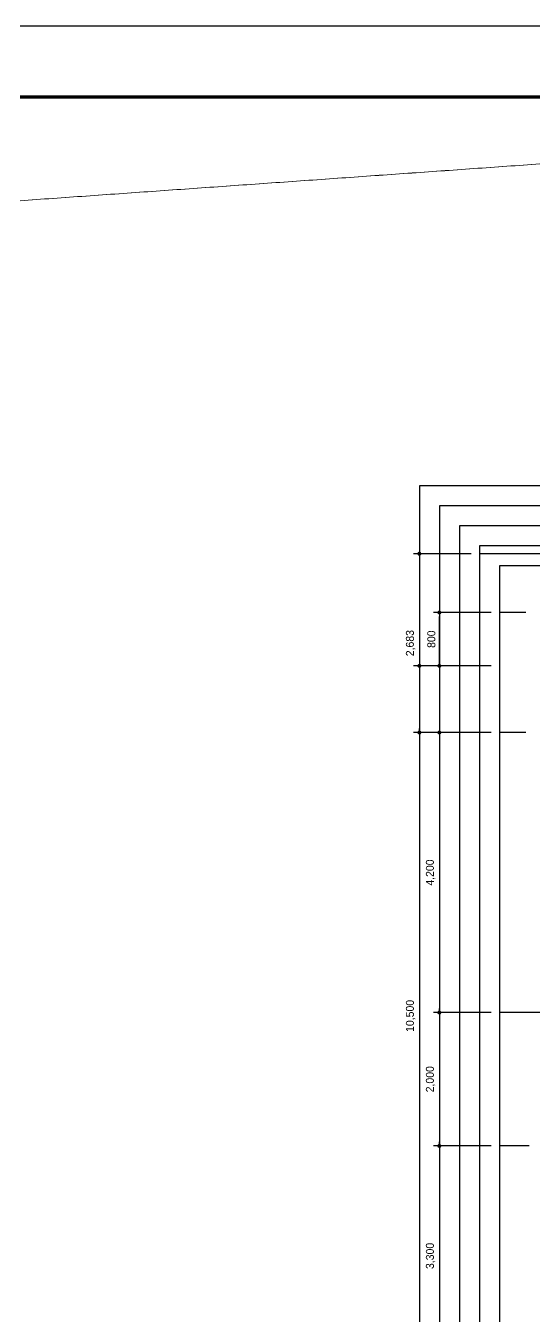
# Model space of a CAD drawing. Header units: millimetres. Extents: x -224448 to 1592092, y -164641 to 319001.
# Drawn here: x 274993 to 282626, y 86008 to 105362 of the extents above; entities that cross this region are included whole.
import ezdxf

# ---------------------------------------------------------------- set-up
doc = ezdxf.new("R2010")
doc.units = ezdxf.units.MM
doc.linetypes.add('CEN', pattern=[62, 60, -1, 0, -1])
doc.linetypes.add('CENTER2', pattern=[1.125, 0.75, -0.125, 0.125, -0.125])
doc.layers.get('Defpoints').update_dxf_attribs({"color": 35})
for name, color, linetype in [('ARREA', 1, 'Continuous'), ('DIM', 3, 'Continuous'), ('I_FORMAT', 7, 'Continuous'), ('I_HAT', 8, 'Continuous')]:
    doc.layers.add(name, color=color, linetype=linetype)
doc.layers.add('I_CEN', color=1, linetype='CEN', lineweight=13)
doc.styles.add('IABU-글꼴스타일', font='')
doc.styles.get('IABU-글꼴스타일').set_extended_font_data('HY울릉도L')
doc.dimstyles.new('IABC-100 (SUB)', dxfattribs={"dimscale": 60, "dimtxt": 2, "dimasz": 1, "dimexe": 1.5, "dimexo": 2, "dimgap": 1, "dimtad": 1, "dimdec": 0, "dimdsep": 46, "dimlunit": 6, "dimtxsty": 'IABU-글꼴스타일', "dimblk": '1234_Dot', "dimcen": 1, "dimclrd": 4, "dimclre": 4, "dimclrt": 7, "dimadec": 0, "dimazin": 0, "dimtfac": 1, "dimtdec": 0, "dimtix": 1, "dimtmove": 2, "dimatfit": 3, "dimldrblk": '1234_Dot', "dimfxl": 2, "dimtolj": 1, "dimtzin": 0, "dimarcsym": 0})

# ---------------------------------------------------------------- blocks, each defined once
blk = doc.blocks.new('1234_Dot')
at = {"color": 0, "linetype": 'ByBlock', "lineweight": -2}
blk.add_line((-0.5, 0), (-1, 0), dxfattribs=at)
at = {"color": 0, "linetype": 'ByBlock', "const_width": 0.5}
blk.add_lwpolyline([(-0.25, 0, 1), (0.25, 0, 1)], format="xyb", close=True, dxfattribs=at)
blk = doc.blocks.new('*D127')
at = {"layer": 'Defpoints', "color": 0, "ltscale": 50, "transparency": 16777216}
for p in [(281802, 97444), (280902, 94762), (282102, 94762)]:
    blk.add_point(p, dxfattribs=at)
at = {"layer": 'DIM', "color": 4, "lineweight": -2, "ltscale": 50, "transparency": 16777216}
for p, q in [((281682, 97444), (280812, 97444)), ((280902, 97384), (280902, 94822)), ((281982, 94762), (280812, 94762))]:
    blk.add_line(p, q, dxfattribs=at)
at = {"layer": 'DIM', "color": 4, "lineweight": -2, "ltscale": 50, "transparency": 16777216, "xscale": 60, "yscale": 60, "zscale": 60}
for p, rotation in [((280902, 97444), 90), ((280902, 94762), 270)]:
    blk.add_blockref('1234_Dot', p, dxfattribs=dict(at, rotation=rotation))
at = {"layer": 'DIM', "color": 7, "ltscale": 50, "transparency": 16777216, "insert": (280771, 96103), "char_height": 120, "attachment_point": 5, "rotation": 90, "style": 'IABU-글꼴스타일'}
blk.add_mtext('\\A1;2,683', dxfattribs=at)
blk = doc.blocks.new('*D128')
at = {"layer": 'Defpoints', "color": 0, "ltscale": 50, "transparency": 16777216}
for p in [(282102, 94762), (281202, 90562), (282102, 90562)]:
    blk.add_point(p, dxfattribs=at)
at = {"layer": 'DIM', "color": 4, "lineweight": -2, "ltscale": 50, "transparency": 16777216}
for p, q in [((281982, 94762), (281112, 94762)), ((281202, 94702), (281202, 90622)), ((281982, 90562), (281112, 90562))]:
    blk.add_line(p, q, dxfattribs=at)
at = {"layer": 'DIM', "color": 4, "lineweight": -2, "ltscale": 50, "transparency": 16777216, "xscale": 60, "yscale": 60, "zscale": 60}
for p, rotation in [((281202, 94762), 90), ((281202, 90562), 270)]:
    blk.add_blockref('1234_Dot', p, dxfattribs=dict(at, rotation=rotation))
at = {"layer": 'DIM', "color": 7, "ltscale": 50, "transparency": 16777216, "insert": (281071, 92662), "char_height": 120, "attachment_point": 5, "rotation": 90, "style": 'IABU-글꼴스타일'}
blk.add_mtext('\\A1;4,200', dxfattribs=at)
blk = doc.blocks.new('*D129')
at = {"layer": 'Defpoints', "color": 0, "ltscale": 50, "transparency": 16777216}
for p in [(282102, 90562), (281202, 88562), (282102, 88562)]:
    blk.add_point(p, dxfattribs=at)
at = {"layer": 'DIM', "color": 4, "lineweight": -2, "ltscale": 50, "transparency": 16777216}
for p, q in [((281982, 90562), (281112, 90562)), ((281202, 90502), (281202, 88622)), ((281982, 88562), (281112, 88562))]:
    blk.add_line(p, q, dxfattribs=at)
at = {"layer": 'DIM', "color": 4, "lineweight": -2, "ltscale": 50, "transparency": 16777216, "xscale": 60, "yscale": 60, "zscale": 60}
for p, rotation in [((281202, 90562), 90), ((281202, 88562), 270)]:
    blk.add_blockref('1234_Dot', p, dxfattribs=dict(at, rotation=rotation))
at = {"layer": 'DIM', "color": 7, "ltscale": 50, "transparency": 16777216, "insert": (281071, 89562), "char_height": 120, "attachment_point": 5, "rotation": 90, "style": 'IABU-글꼴스타일'}
blk.add_mtext('\\A1;2,000', dxfattribs=at)
blk = doc.blocks.new('*D130')
at = {"layer": 'Defpoints', "color": 0, "ltscale": 50, "transparency": 16777216}
for p in [(282102, 88562), (281202, 85262), (282102, 85262)]:
    blk.add_point(p, dxfattribs=at)
at = {"layer": 'DIM', "color": 4, "lineweight": -2, "ltscale": 50, "transparency": 16777216}
for p, q in [((281982, 88562), (281112, 88562)), ((281202, 88502), (281202, 85322)), ((281982, 85262), (281112, 85262))]:
    blk.add_line(p, q, dxfattribs=at)
at = {"layer": 'DIM', "color": 4, "lineweight": -2, "ltscale": 50, "transparency": 16777216, "xscale": 60, "yscale": 60, "zscale": 60}
for p, rotation in [((281202, 88562), 90), ((281202, 85262), 270)]:
    blk.add_blockref('1234_Dot', p, dxfattribs=dict(at, rotation=rotation))
at = {"layer": 'DIM', "color": 7, "ltscale": 50, "transparency": 16777216, "insert": (281071, 86912), "char_height": 120, "attachment_point": 5, "rotation": 90, "style": 'IABU-글꼴스타일'}
blk.add_mtext('\\A1;3,300', dxfattribs=at)
blk = doc.blocks.new('*D131')
at = {"layer": 'Defpoints', "color": 0, "ltscale": 50, "transparency": 16777216}
for p in [(281202, 96562), (282102, 96562), (282102, 95762)]:
    blk.add_point(p, dxfattribs=at)
at = {"layer": 'DIM', "color": 4, "lineweight": -2, "ltscale": 50, "transparency": 16777216}
for p, q in [((281982, 96562), (281112, 96562)), ((281202, 95822), (281202, 96502)), ((281982, 95762), (281112, 95762))]:
    blk.add_line(p, q, dxfattribs=at)
at = {"layer": 'DIM', "color": 4, "lineweight": -2, "ltscale": 50, "transparency": 16777216, "xscale": 60, "yscale": 60, "zscale": 60}
for p, rotation in [((281202, 96562), 90), ((281202, 95762), 270)]:
    blk.add_blockref('1234_Dot', p, dxfattribs=dict(at, rotation=rotation))
at = {"layer": 'DIM', "color": 7, "ltscale": 50, "transparency": 16777216, "insert": (281082, 96162), "char_height": 120, "attachment_point": 5, "rotation": 90, "style": 'IABU-글꼴스타일'}
blk.add_mtext('\\A1;800', dxfattribs=at)
blk = doc.blocks.new('*D126')
at = {"layer": 'Defpoints', "color": 0, "ltscale": 50, "transparency": 16777216}
for p in [(282102, 95762), (280902, 85262), (282102, 85262)]:
    blk.add_point(p, dxfattribs=at)
at = {"layer": 'DIM', "color": 4, "lineweight": -2, "ltscale": 50, "transparency": 16777216}
for p, q in [((281982, 95762), (280812, 95762)), ((280902, 95702), (280902, 85322)), ((281982, 85262), (280812, 85262))]:
    blk.add_line(p, q, dxfattribs=at)
at = {"layer": 'DIM', "color": 4, "lineweight": -2, "ltscale": 50, "transparency": 16777216, "xscale": 60, "yscale": 60, "zscale": 60}
for p, rotation in [((280902, 95762), 90), ((280902, 85262), 270)]:
    blk.add_blockref('1234_Dot', p, dxfattribs=dict(at, rotation=rotation))
at = {"layer": 'DIM', "color": 7, "ltscale": 50, "transparency": 16777216, "insert": (280771, 90512), "char_height": 120, "attachment_point": 5, "rotation": 90, "style": 'IABU-글꼴스타일'}
blk.add_mtext('\\A1;10,500', dxfattribs=at)
blk = doc.blocks.new('FR1')
at = {"layer": 'Defpoints'}
blk.add_lwpolyline([(89059, 47504), (131059, 47504), (131059, 17804), (89059, 17804)], close=True, dxfattribs=at)
at = {"layer": 'I_FORMAT', "const_width": 50.2}
blk.add_lwpolyline([(126044, 18873), (90159, 18873), (90159, 46435), (126044, 46435)], dxfattribs=at)

msp = doc.modelspace()

# ---------------------------------------------------------------- linework, layer by layer
at = {"layer": 'ARREA', "color": 1, "linetype": 'CENTER2', "ltscale": 2000}
for p, q in [((296302.484, 97444.134), (281802.484, 97444.134)), ((296002.484, 96561.633), (282102.484, 96561.633)), ((296002.484, 94761.633), (282102.484, 94761.633)), ((287752.484, 90561.633), (282102.484, 90561.633)), ((287052.484, 88561.633), (282102.484, 88561.633))]:
    msp.add_line(p, q, dxfattribs=at)
at = {"layer": 'Defpoints'}
for points in [[(297202.484, 98461.633), (280902.484, 98461.633), (280902.484, 83361.633), (297202.484, 83361.633)], [(296902.484, 98161.633), (281202.484, 98161.633), (281202.484, 83661.633), (296902.484, 83661.633)], [(296602.484, 97861.633), (281502.484, 97861.633), (281502.484, 83961.633), (296602.484, 83961.633)], [(296302.484, 97561.633), (281802.484, 97561.633), (281802.484, 84261.633), (296302.484, 84261.633)], [(296002.484, 97261.633), (282102.484, 97261.633), (282102.484, 84561.633), (296002.484, 84561.633)]]:
    msp.add_lwpolyline(points, close=True, dxfattribs=at)
at = {"layer": 'I_CEN'}
msp.add_line((312010, 105361.633), (-107990, 75661.633), dxfattribs=at)

# ---------------------------------------------------------------- block references
at = {"layer": 'I_HAT'}
msp.add_blockref('FR1', (180951.42, 57857.947), dxfattribs=at)

# ---------------------------------------------------------------- dimensions: what is measured, and where the dimension line sits
at = {"layer": 'DIM', "ltscale": 50}
for base, p1, p2, picture, middle in [((280902.484, 94761.633), (281802.484, 97444.134), (282102.484, 94761.633), '*D127', (280771.056, 96102.884)), ((281202.484, 96561.633), (282102.484, 95761.633), (282102.484, 96561.633), '*D131', (281082.484, 96161.633)), ((280902.484, 85261.633), (282102.484, 95761.633), (282102.484, 85261.633), '*D126', (280771.056, 90511.633)), ((281202.484, 90561.633), (282102.484, 94761.633), (282102.484, 90561.633), '*D128', (281071.056, 92661.633)), ((281202.484, 88561.633), (282102.484, 90561.633), (282102.484, 88561.633), '*D129', (281071.056, 89561.633)), ((281202.484, 85261.633), (282102.484, 88561.633), (282102.484, 85261.633), '*D130', (281071.056, 86911.633))]:
    dim = msp.add_linear_dim(base=base, p1=p1, p2=p2, angle=90, dimstyle='IABC-100 (SUB)', dxfattribs=at)
    dim.commit()
    dim.dimension.update_dxf_attribs({"geometry": picture, "text_midpoint": middle})

doc.saveas('drawing.dxf')
